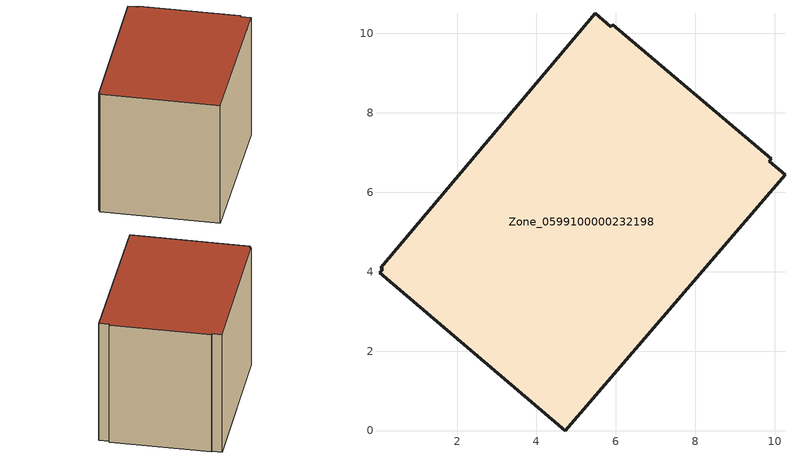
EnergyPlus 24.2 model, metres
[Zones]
Zone_0599100000232198
 floor ground (C_G): 5.87,10.17 5.92,10.22 9.91,6.84 9.86,6.78 10.26,6.44 4.72,0 0.05,3.97 0.13,4.06 0.08,4.11 5.48,10.5 z0
 wall outside (C_F): 5.92,10.22 5.87,10.17 5.48,10.5 0.08,4.11 0.13,4.06 0.05,3.97 4.72,0 10.26,6.44 9.86,6.78 9.91,6.84 5.92,10.22 z0:6.91
 roof outside (C_R): 10.26,6.44 9.86,6.78 9.91,6.84 5.92,10.22 5.87,10.17 5.48,10.5 0.08,4.11 0.13,4.06 0.05,3.97 4.72,0 z6.91
[BUILDING]
Pand.0599100000232198: North Axis=0; Terrain=City; Loads Convergence Tolerance Value=0.04; Temperature Convergence Tolerance Value=0.4; Solar Distribution=FullExterior; Maximum Number of Warmup Days=25; Minimum Number of Warmup Days=1
[Site:Location]
Rotterdam.The.Hague.AP_ZH_NLD Design_Conditions: Latitude=51.96; Longitude=4.45; Time Zone=1; Elevation=-4.5
[SITE:GROUNDTEMPERATURE:BUILDINGSURFACE]
18, 18, 18, 18, 18, 18, 18, 18, 18, 18, 18, 18
[MATERIAL] Thermal Absorptance=0.9; Solar Absorptance=0.7; Visible Absorptance=0.7
Name | Roughness | Thickness | Conductivity | Density | Specific Heat
G.TC.1946-1964 | MediumSmooth | 0.15 | 1 | 540 | 1210
F.TC.1946-1964 | Rough | 0.3 | 0.857143 | 1920 | 840
R.TC.1946-1964 | MediumRough | 0.2 | 0.235294 | 1500 | 1000
[CONSTRUCTION]
C_G: G.TC.1946-1964
C_F: F.TC.1946-1964
C_R: R.TC.1946-1964
[ZONE]
Zone_0599100000232198: Type=1; Multiplier=1; Ceiling Height=Autocalculate; Volume=Autocalculate; Floor Area=autocalculate; Part of Total Floor Area=Yes
[ZONEINFILTRATION:DESIGNFLOWRATE]
Infil_Zone_0599100000232198: Zone or ZoneList or Space or SpaceList=Zone_0599100000232198; Schedule=AlwaysOn; Design Flow Rate Calculation Method=Flow/Area; Flow Rate per Floor Area=0.003; Constant Term Coefficient=1; Temperature Term Coefficient=0; Velocity Term Coefficient=0; Velocity Squared Term Coefficient=0
[HVACTEMPLATE:ZONE:IDEALLOADSAIRSYSTEM]
Zone_0599100000232198: Maximum Heating Supply Air Temperature=50; Minimum Cooling Supply Air Temperature=13; Maximum Heating Supply Air Humidity Ratio=0.0156; Minimum Cooling Supply Air Humidity Ratio=0.0077; Heating Limit=NoLimit; Cooling Limit=NoLimit; Dehumidification Control Type=ConstantSensibleHeatRatio; Cooling Sensible Heat Ratio=0.7; Dehumidification Setpoint=60; Humidification Control Type=None; Humidification Setpoint=30; Outdoor Air Method=None; Outdoor Air Flow Rate per Person=0.00944; Outdoor Air Flow Rate per Zone Floor Area=0; Outdoor Air Flow Rate per Zone=0; Demand Controlled Ventilation Type=None; Outdoor Air Economizer Type=NoEconomizer; Heat Recovery Type=None; Sensible Heat Recovery Effectiveness=0.7; Latent Heat Recovery Effectiveness=0.65
[ZONECONTROL:THERMOSTAT]
ThermostatControl_Zone_0599100000232198: Zone or ZoneList=Zone_0599100000232198; Control Type Schedule=DualSetpointControlType; Control 1=Thermostat_Zone_0599100000232198; Temperature Difference Between Cutout And Setpoint=0
[THERMOSTATSETPOINT:DUALSETPOINT]
Thermostat_Zone_0599100000232198: Heating Setpoint Temperature Schedule=HeatingSetpoint_Zone_0599100000232198; Cooling Setpoint Temperature Schedule=CoolingSetpoint_Zone_0599100000232198
[SCHEDULE:COMPACT]
HeatingSetpoint_Zone_0599100000232198: Through: 12/31, For: AllDays, Until: 24:00, 21
CoolingSetpoint_Zone_0599100000232198: Through: 12/31, For: AllDays, Until: 24:00, 24
DualSetpointControlType: Through: 12/31, For: AllDays, Until: 24:00, 4
AlwaysOn: Through: 12/31, For: AllDays, Until: 24:00, 1
